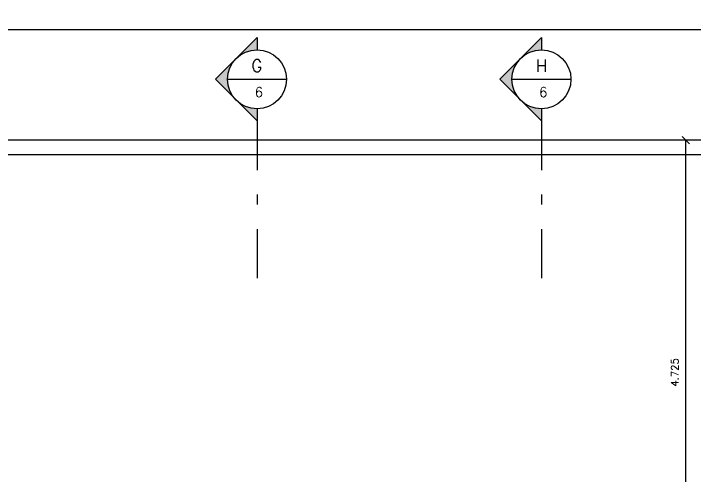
# Model space of a CAD drawing. Header units: millimetres. Extents: x 90.4 to 130, y 123.7 to 148.
# Drawn here: x 116.2 to 123.14, y 141.49 to 146.2 of the extents above; entities that cross this region are included whole.
import ezdxf
from ezdxf.enums import TextEntityAlignment as Align

# ---------------------------------------------------------------- set-up
doc = ezdxf.new("R2010")
doc.units = ezdxf.units.MM
doc.linetypes.add('DASHDOT', pattern=[1, 0.5, -0.25, 0, -0.25])
for name, color, linetype in [('COTAS', 1, 'Continuous'), ('LVISTA02', 1, 'Continuous'), ('NOTAS', 2, 'Continuous')]:
    doc.layers.add(name, color=color, linetype=linetype)
doc.styles.add('100-50', font='romans.shx', dxfattribs={"height": 0.125})
doc.styles.add('60-50', font='romans.shx', dxfattribs={"height": 0.075})
doc.dimstyles.new('50', dxfattribs={"dimtxt": 0.1, "dimasz": 2.5, "dimexe": 1.25, "dimexo": 0.625, "dimgap": 0.075, "dimtad": 1, "dimzin": 0, "dimdsep": 46, "dimtxsty": '60-50', "dimcen": 2.5, "dimclrt": 3, "dimadec": 0, "dimazin": 0, "dimtfac": 1, "dimtmove": 0, "dimatfit": 3, "dimfxl": 1, "dimarcsym": 0})

# ---------------------------------------------------------------- blocks, each defined once
blk = doc.blocks.new('_ARCHTICK')
at = {"color": 0, "linetype": 'ByBlock', "const_width": 0.15}
blk.add_lwpolyline([(-0.5, -0.5), (0.5, 0.5)], dxfattribs=at)
blk = doc.blocks.new('*D20')
at = {"color": 0, "linetype": 'ByBlock'}
for p, q in [((92.3736, 145.4853), (92.3736, 146.113)), ((127.5736, 145.4853), (127.5736, 146.113)), ((92.3736, 146.038), (127.5736, 146.038))]:
    blk.add_line(p, q, dxfattribs=at)
at = {"layer": 'DEFPOINTS', "color": 0, "linetype": 'ByBlock'}
for p in [(127.5736, 146.038), (92.3736, 145.4103), (127.5736, 145.4103)]:
    blk.add_point(p, dxfattribs=at)
at = {"color": 0, "linetype": 'ByBlock', "xscale": 0.075, "yscale": 0.075, "zscale": 0.075, "rotation": 180}
blk.add_blockref('_ARCHTICK', (92.3736, 146.038), dxfattribs=at)
at = {"color": 0, "linetype": 'ByBlock', "xscale": 0.075, "yscale": 0.075, "zscale": 0.075}
blk.add_blockref('_ARCHTICK', (127.5736, 146.038), dxfattribs=at)
at = {"color": 3, "linetype": 'ByBlock', "insert": (109.9736, 146.1505), "char_height": 0.075, "attachment_point": 5, "style": '60-50'}
blk.add_mtext('35.20', dxfattribs=at)
blk = doc.blocks.new('*D36')
at = {"color": 0, "linetype": 'ByBlock'}
blk.add_line((123.0404, 140.1871), (123.0404, 144.9121), dxfattribs=at)
at = {"layer": 'DEFPOINTS', "color": 0, "linetype": 'ByBlock'}
for p in [(123.0404, 144.9121), (123.0404, 144.9121), (123.1361, 140.1871)]:
    blk.add_point(p, dxfattribs=at)
at = {"color": 0, "linetype": 'ByBlock', "xscale": 0.075, "yscale": 0.075, "zscale": 0.075}
for p, rotation in [((123.0404, 144.9121), 90), ((123.0404, 140.1871), 270)]:
    blk.add_blockref('_ARCHTICK', p, dxfattribs=dict(at, rotation=rotation))
at = {"color": 3, "linetype": 'ByBlock', "insert": (122.9279, 142.5496), "char_height": 0.075, "attachment_point": 5, "rotation": 90, "style": '60-50'}
blk.add_mtext('4.725', dxfattribs=at)

msp = doc.modelspace()

# ---------------------------------------------------------------- hatches: boundary and pattern name
at = {"layer": 'NOTAS'}
h = msp.add_hatch(color=1, dxfattribs=at)
h.paths.add_polyline_path([(118.4647, 145.7445), (118.2525, 145.5324), (118.4647, 145.3203, -0.414214)])
h.paths.add_polyline_path([(118.4647, 145.3203), (118.6768, 145.1081), (118.6768, 145.2324, -0.198912)])
h.paths.add_polyline_path([(118.6768, 145.8324), (118.6768, 145.9567), (118.4647, 145.7445, -0.198912)])
h = msp.add_hatch(color=1, dxfattribs=at)
h.paths.add_polyline_path([(121.3594, 145.7445), (121.1473, 145.5324), (121.3594, 145.3203, -0.414214)])
h.paths.add_polyline_path([(121.3594, 145.3203), (121.5715, 145.1081), (121.5715, 145.2324, -0.198912)])
h.paths.add_polyline_path([(121.5715, 145.8324), (121.5715, 145.9567), (121.3594, 145.7445, -0.198912)])

# ---------------------------------------------------------------- linework, layer by layer
at = {"layer": 'LVISTA02', "color": 2}
for p, q in [((127.5736, 144.9121), (93.8225, 144.9121)), ((127.5736, 144.7621), (95.0349, 144.7621))]:
    msp.add_line(p, q, dxfattribs=at)
at = {"layer": 'NOTAS', "color": 1, "ltscale": 0.5}
for p, q in [((118.3768, 145.5324), (118.9768, 145.5324)), ((121.2715, 145.5324), (121.8715, 145.5324))]:
    msp.add_line(p, q, dxfattribs=at)
at = {"layer": 'NOTAS', "color": 5, "linetype": 'DASHDOT'}
for p, q in [((118.6768, 145.1081), (118.6768, 143.4896)), ((121.5715, 145.1081), (121.5715, 143.4896))]:
    msp.add_line(p, q, dxfattribs=at)
at = {"layer": 'NOTAS', "color": 1, "ltscale": 0.5}
for points in [[(118.6768, 145.2324), (118.6768, 145.1081), (118.2525, 145.5324), (118.6768, 145.9567), (118.6768, 145.8324)], [(121.5715, 145.2324), (121.5715, 145.1081), (121.1473, 145.5324), (121.5715, 145.9567), (121.5715, 145.8324)]]:
    msp.add_lwpolyline(points, dxfattribs=at)
at = {"layer": 'NOTAS', "color": 2, "ltscale": 0.5}
for centre in [(118.6768, 145.5324), (121.5715, 145.5324)]:
    msp.add_circle(centre, 0.3, dxfattribs=at)

# ---------------------------------------------------------------- texts
at = {"layer": 'NOTAS', "color": 5, "ltscale": 0.5, "style": '100-50'}
for s, p in [('G', (118.6181, 145.607)), ('H', (121.5128, 145.607))]:
    msp.add_text(s, height=0.125, dxfattribs=at).set_placement(p)
at = {"layer": 'NOTAS', "color": 2, "ltscale": 0.5, "style": '100-50'}
for p in [(118.6949, 145.3513), (121.5896, 145.3513)]:
    msp.add_text('6', height=0.1, dxfattribs=at).set_placement(p, align=Align.CENTER)

# ---------------------------------------------------------------- dimensions: what is measured, and where the dimension line sits
at = {"layer": 'COTAS'}
dim = msp.add_linear_dim(base=(127.5736, 146.038), p1=(92.3736, 145.4103), p2=(127.5736, 145.4103), dimstyle='50', override={"dimasz": 0.075, "dimexe": 0.075, "dimexo": 0.075, "dimzin": 4, "dimblk1": 'ARCHTICK', "dimblk2": 'ARCHTICK', "dimsah": 1, "dimtmove": 2}, dxfattribs=at)
dim.commit()
dim.dimension.update_dxf_attribs({"geometry": '*D20', "text_midpoint": (109.9736, 146.1505)})
dim = msp.add_linear_dim(base=(123.0404, 144.9121), p1=(123.1361, 140.1871), p2=(123.0404, 144.9121), angle=90, dimstyle='50', override={"dimasz": 0.075, "dimexe": 0.075, "dimexo": 0.075, "dimdec": 3, "dimzin": 4, "dimblk1": 'ARCHTICK', "dimblk2": 'ARCHTICK', "dimsah": 1, "dimse1": 1, "dimtmove": 2}, dxfattribs=at)
dim.commit()
dim.dimension.update_dxf_attribs({"geometry": '*D36', "text_midpoint": (122.9279, 142.5496)})

doc.saveas('drawing.dxf')
